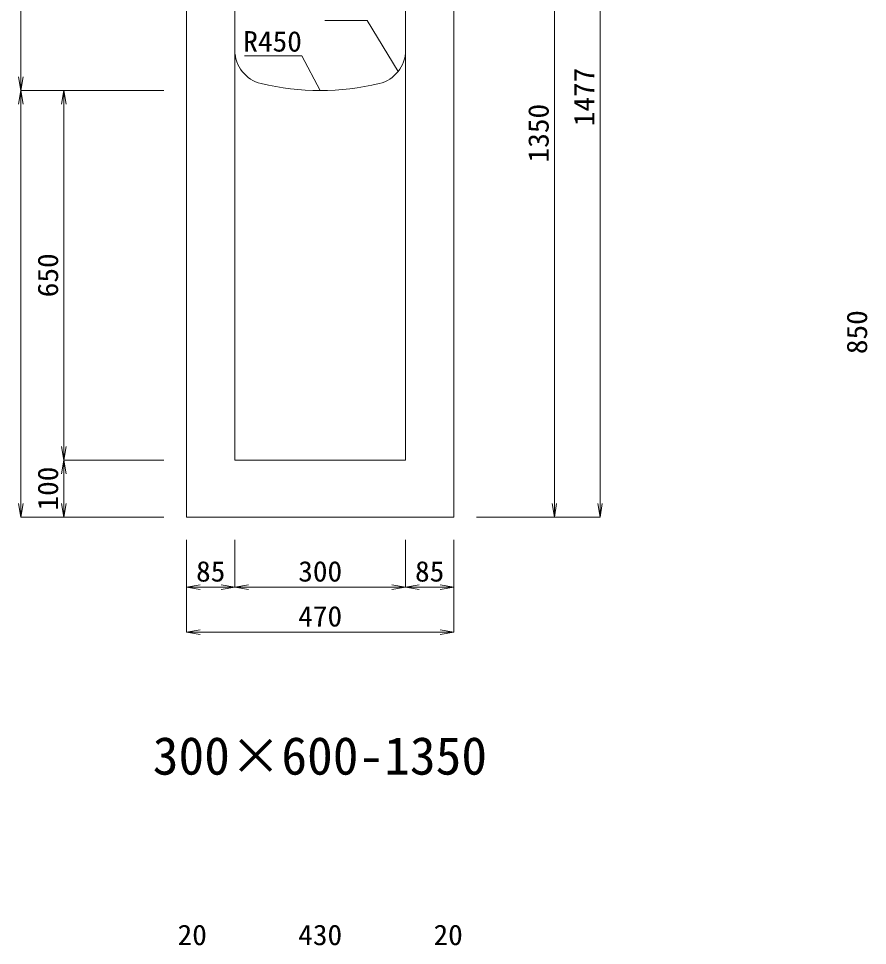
# Model space of a CAD drawing. Units: millimetres at full size. Extents: x -734 to 58102, y 49499 to 87169.
# Drawn here: x 14279 to 15772, y 56030 to 57660 of the extents above; entities that cross this region are included whole.
import ezdxf
from ezdxf.enums import TextEntityAlignment as Align

# ---------------------------------------------------------------- set-up
doc = ezdxf.new("R2010")
doc.units = ezdxf.units.MM
doc.header["$LTSCALE"] = 50
doc.linetypes.add('DASHED_SPACED', pattern=[12, 6, -6])
for name, color, linetype, lineweight in [('0_2', 7, 'DASHED_SPACED', 9), ('寸法線', 7, 'Continuous', 13), ('引出線', 4, 'Continuous', 13), ('本体', 2, 'Continuous', 20)]:
    doc.layers.add(name, color=color, linetype=linetype, lineweight=lineweight)
doc.styles.add('ＭＳ ゴシック', font='')
doc.styles.add('ＭＳ 明朝', font='')
doc.styles.get('ＭＳ ゴシック').set_extended_font_data('MS Gothic')
doc.styles.get('ＭＳ 明朝').set_extended_font_data('MS Mincho')

# ---------------------------------------------------------------- blocks, each defined once
blk = doc.blocks.new('open_arrow')
at = {"color": 0, "linetype": 'Continuous', "lineweight": -2}
blk.add_lwpolyline([(7.5, 1.25), (0, 0), (7.5, -1.25)], dxfattribs=at)

msp = doc.modelspace()

# ---------------------------------------------------------------- linework, layer by layer
at = {"layer": '寸法線'}
for p, q in [((15301.49, 58260.85), (15301.49, 56783.85)), ((14283.14, 58133.85), (14283.14, 57533.85)), ((15221.23, 58133.85), (15221.23, 56783.85)), ((14283.14, 57533.85), (14283.14, 56783.85)), ((14534.48, 57533.85), (14283.14, 57533.85)), ((14534.48, 57533.85), (14283.14, 57533.85)), ((14358.69, 56883.85), (14358.69, 57533.85)), ((14534.48, 57533.85), (14358.69, 57533.85)), ((14534.48, 56883.85), (14358.69, 56883.85)), ((14358.69, 56783.85), (14358.69, 56883.85)), ((14534.48, 56883.85), (14358.69, 56883.85)), ((14534.48, 56783.85), (14283.14, 56783.85)), ((14534.48, 56783.85), (14358.69, 56783.85)), ((15084.52, 56783.85), (15301.49, 56783.85)), ((15084.52, 56783.85), (15221.23, 56783.85)), ((14574.5, 56743.83), (14574.5, 56581.26)), ((14574.5, 56743.83), (14574.5, 56660.31)), ((14659.5, 56743.83), (14659.5, 56660.31)), ((14659.5, 56743.83), (14659.5, 56660.31)), ((14959.5, 56743.83), (14959.5, 56660.31)), ((14959.5, 56743.83), (14959.5, 56660.31)), ((15044.5, 56743.83), (15044.5, 56581.26)), ((15044.5, 56743.83), (15044.5, 56660.31)), ((14574.5, 56660.31), (14659.5, 56660.31)), ((14659.5, 56660.31), (14959.5, 56660.31)), ((14959.5, 56660.31), (15044.5, 56660.31)), ((14574.5, 56581.26), (15044.5, 56581.26))]:
    msp.add_line(p, q, dxfattribs=at)
at = {"layer": '引出線'}
for points in [[(14946.57, 57567.17), (14892.16, 57657.06), (14817.49, 57657.06)], [(14809.5, 57533.85), (14777.28, 57595), (14676.27, 57595)]]:
    msp.add_lwpolyline(points, dxfattribs=at)
at = {"layer": '本体'}
for p, q in [((14574.5, 58133.85), (14574.5, 56783.85)), ((14659.5, 57604.38), (14659.5, 58133.85)), ((14959.5, 57604.38), (14959.5, 58133.85)), ((15044.5, 56783.85), (15044.5, 58133.85)), ((14659.5, 57604.38), (14659.5, 56883.85)), ((14959.5, 57604.38), (14959.5, 56883.85)), ((14659.5, 56883.85), (14959.5, 56883.85)), ((14574.5, 56783.85), (15044.5, 56783.85))]:
    msp.add_line(p, q, dxfattribs=at)
for centre, radius, start, end in [((14719.5, 57604.38), 60, 180, 256.65785), ((14899.5, 57604.38), 60, 283.34237, 0), ((14809.5, 57983.85), 450, 256.65777, 283.34225)]:
    msp.add_arc(centre, radius, start, end, dxfattribs=at)

# ---------------------------------------------------------------- block references
at = {"layer": '寸法線', "xscale": 3.2, "yscale": 3.2}
for p, rotation in [((14283.14, 57533.85), 90), ((14283.14, 57533.85), 270), ((14358.69, 57533.85), 270), ((14358.69, 56883.85), 90), ((14358.69, 56883.85), 270), ((14283.14, 56783.85), 90), ((14358.69, 56783.85), 90), ((15221.23, 56783.85), 90), ((15301.49, 56783.85), 90), ((14659.5, 56660.31), 180), ((14959.5, 56660.31), 180), ((15044.5, 56660.31), 180), ((15044.5, 56581.26), 180)]:
    msp.add_blockref('open_arrow', p, dxfattribs=dict(at, rotation=rotation))
for p in [(14574.5, 56660.31), (14659.5, 56660.31), (14959.5, 56660.31), (14574.5, 56581.26)]:
    msp.add_blockref('open_arrow', p, dxfattribs=at)
at = {"layer": '引出線', "xscale": 0.0533, "yscale": 0.0533}
for p, rotation in [((14946.57, 57567.17), 121.2), ((14809.5, 57533.85), 117.8)]:
    msp.add_blockref('open_arrow', p, dxfattribs=dict(at, rotation=rotation))

# ---------------------------------------------------------------- texts
at = {"layer": '0_2', "style": 'ＭＳ ゴシック'}
msp.add_text('300×600-1350', height=66.46, dxfattribs=at).set_placement((14809.02, 56364.02), align=Align.MIDDLE_CENTER)
at = {"layer": '寸法線', "style": 'ＭＳ 明朝', "width": 1.05}
for s, p in [('1477', (15273.47, 57522.35)), ('1350', (15193.21, 57458.85)), ('650', (14330.67, 57208.85)), ('850', (15753.12, 57108.85)), ('100', (14330.67, 56833.85))]:
    msp.add_text(s, height=36.03, rotation=90, dxfattribs=at).set_placement(p, align=Align.MIDDLE_CENTER)
for s, p in [('85', (14617, 56688.33)), ('300', (14809.5, 56688.33)), ('85', (15002, 56688.33)), ('470', (14809.5, 56609.28)), ('20', (14584.5, 56049.05)), ('430', (14809.5, 56049.05)), ('20', (15034.5, 56049.05))]:
    msp.add_text(s, height=36.03, dxfattribs=at).set_placement(p, align=Align.MIDDLE_CENTER)
at = {"layer": '引出線', "style": 'ＭＳ 明朝', "width": 1.05}
msp.add_text('R450', height=36.03, dxfattribs=at).set_placement((14777.28, 57638.2), align=Align.TOP_RIGHT)

doc.saveas('drawing.dxf')
